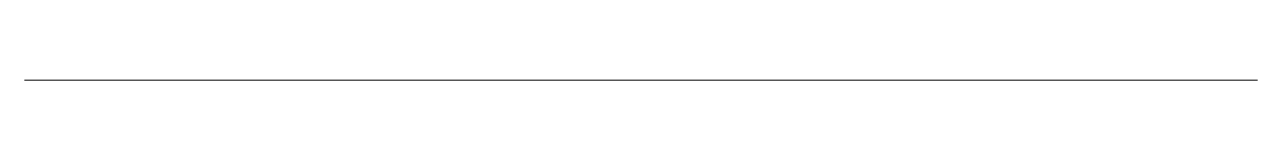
# Model space of a CAD drawing. Header units: inches. Extents: x 0 to 1, y 0 to 0.
import ezdxf

# ---------------------------------------------------------------- set-up
doc = ezdxf.new("R2010")
doc.units = ezdxf.units.IN
doc.header["$MEASUREMENT"] = 0
doc.layers.get('0').update_dxf_attribs({"linetype": 'CONTINUOUS', "lineweight": 0})

msp = doc.modelspace()

# ---------------------------------------------------------------- linework, layer by layer
msp.add_line((0, 0), (1, 0))

doc.saveas('drawing.dxf')
